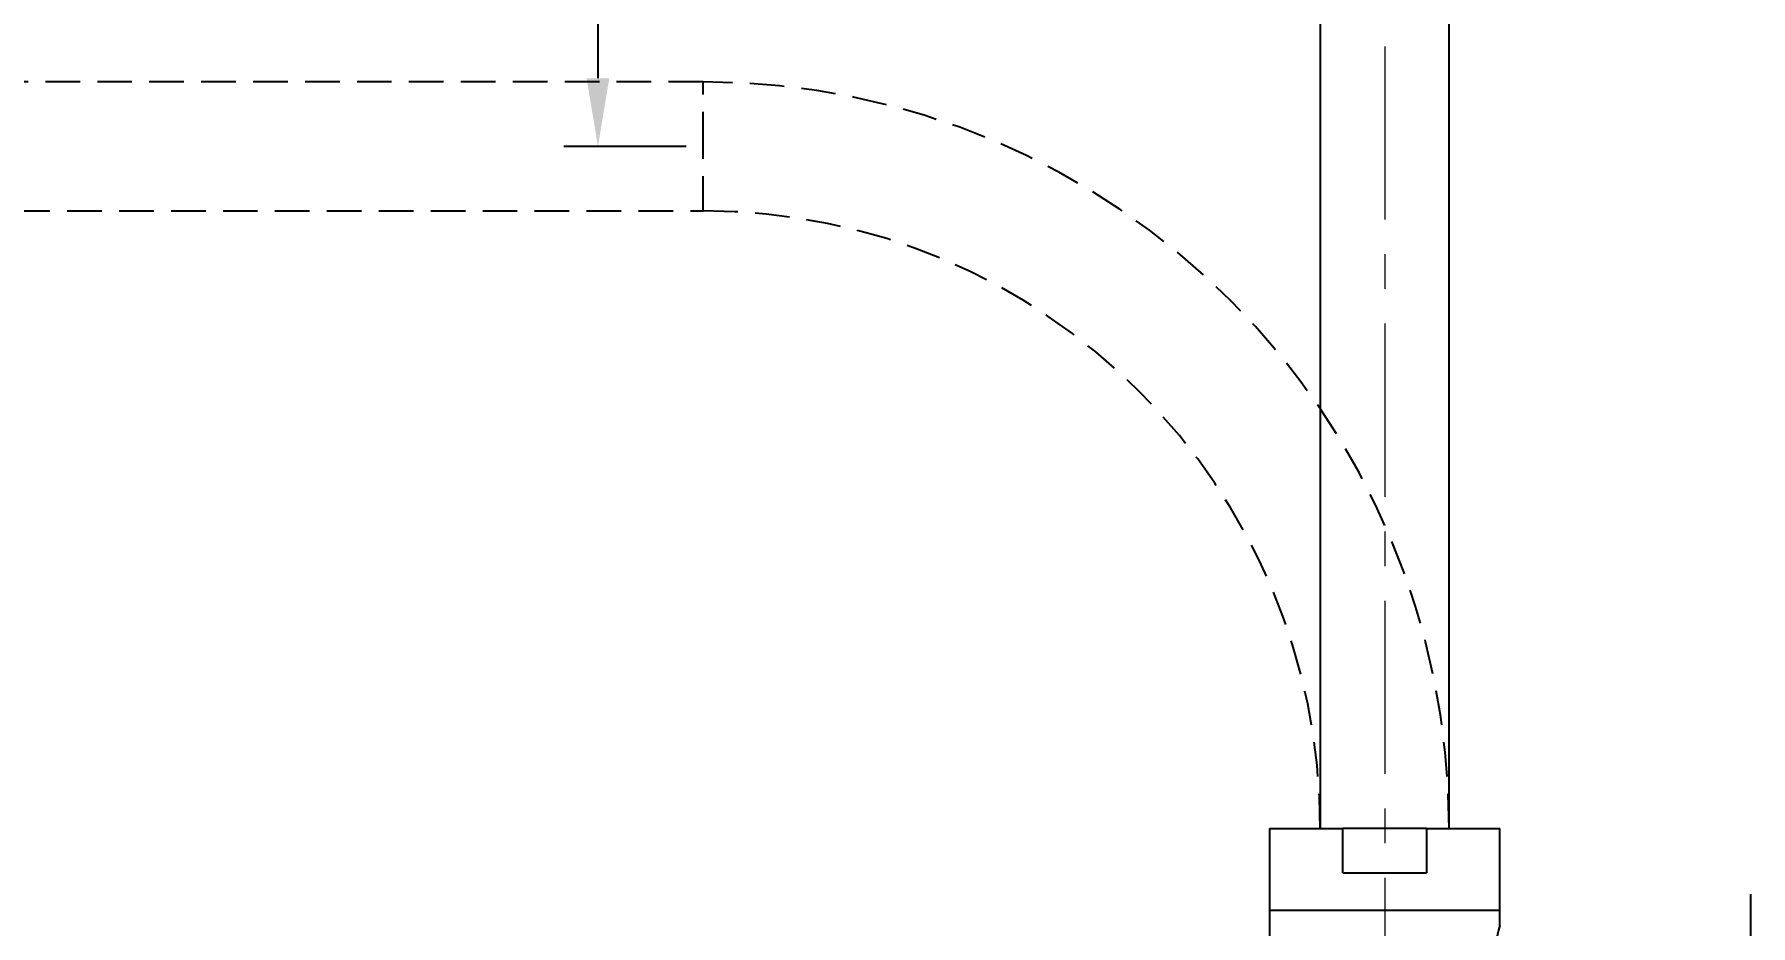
# Model space of a CAD drawing. Header units: millimetres. Extents: x 6110 to 6704, y -3675 to -2835.
# Drawn here: x 6528.3 to 6591.3, y -3178.2 to -3145.5 of the extents above; entities that cross this region are included whole.
import ezdxf

# ---------------------------------------------------------------- set-up
doc = ezdxf.new("R2010")
doc.units = ezdxf.units.MM
doc.header["$LTSCALE"] = 0.1
doc.linetypes.add('CENTERX2', pattern=[101.6, 63.5, -12.7, 12.7, -12.7])
doc.linetypes.add('HIDDENX2', pattern=[19.05, 12.7, -6.35])
doc.layers.get('0').update_dxf_attribs({"lineweight": 13})
doc.layers.add('CENTER', color=1, linetype='CENTERX2', lineweight=15)
doc.layers.add('DIM', color=3, linetype='Continuous', lineweight=9)
doc.layers.add('HIDDEN', color=8, linetype='HIDDENX2')
doc.styles.get("Standard").update_dxf_attribs({"font": 'arial.ttf'})
doc.dimstyles.new('ISO-25', dxfattribs={"dimtxt": 2.5, "dimasz": 2.5, "dimexe": 1.25, "dimexo": 0.625, "dimtad": 1, "dimlfac": 5, "dimtxsty": 'Standard', "dimcen": 2.5, "dimadec": 0, "dimazin": 0, "dimtfac": 1, "dimtmove": 0, "dimatfit": 3, "dimfxl": 0, "dimarcsym": 0})

# ---------------------------------------------------------------- blocks, each defined once
blk = doc.blocks.new('*D51')
at = {"layer": 'Defpoints', "color": 0}
for p in [(6552.842, -3094.471), (6548.98, -3149.596), (6552.842, -3149.596)]:
    blk.add_point(p, dxfattribs=at)
at = {"layer": 'DIM', "color": 0, "lineweight": -2}
for p, q in [((6552.217, -3094.471), (6547.73, -3094.471)), ((6548.98, -3096.971), (6548.98, -3147.096)), ((6552.217, -3149.596), (6547.73, -3149.596))]:
    blk.add_line(p, q, dxfattribs=at)
at = {"layer": 'DIM', "color": 0}
for points in [[(6548.563, -3096.971), (6549.397, -3096.971), (6548.98, -3094.471)], [(6548.563, -3147.096), (6549.397, -3147.096), (6548.98, -3149.596)]]:
    blk.add_solid(points, dxfattribs=at)
at = {"layer": 'DIM', "color": 0, "insert": (6546.123, -3122.033), "char_height": 2.5, "attachment_point": 5, "rotation": 90}
blk.add_mtext('{\\fGulim|b0|i0|c129|p50;\\H1.6x;가동범위\\fArial|b0|i0|c0|p34;250}', dxfattribs=at)

msp = doc.modelspace()

# ---------------------------------------------------------------- linework, layer by layer
at = {"linetype": 'Continuous', "lineweight": 25}
for p, q in [((6575.4793, -3119.4706), (6575.4793, -3174.5867)), ((6580.2043, -3174.5956), (6580.2043, -3119.4706)), ((6573.6168, -3174.5956), (6573.6168, -3177.5956)), ((6573.6168, -3174.5956), (6576.3099, -3174.5956)), ((6576.3099, -3176.2206), (6576.3099, -3174.5956)), ((6579.3737, -3174.5956), (6576.3099, -3174.5956)), ((6579.3737, -3174.5956), (6579.3737, -3176.2206)), ((6579.3737, -3174.5956), (6582.0668, -3174.5956)), ((6582.0668, -3177.5956), (6582.0668, -3174.5956)), ((6576.3099, -3176.2206), (6579.3737, -3176.2206)), ((6591.2668, -3179.4706), (6591.2668, -3177.0081)), ((6573.6168, -3177.5956), (6573.6168, -3181.3456)), ((6573.6168, -3177.5956), (6582.0668, -3177.5956)), ((6582.0668, -3178.1581), (6582.0668, -3177.5956))]:
    msp.add_line(p, q, dxfattribs=at)
msp.add_arc((6586.1809, -3179.4703), 4.3183, 162.308774, 197.449802, dxfattribs=at)
at = {"layer": 'CENTER'}
msp.add_line((6577.8418, -3084.9683), (6577.8418, -3361.0518), dxfattribs=at)
at = {"layer": 'HIDDEN'}
for p, q in [((6552.8418, -3147.2331), (6502.8418, -3147.2331)), ((6552.8418, -3149.5955), (6552.8418, -3147.2331)), ((6552.8418, -3151.9581), (6552.8418, -3149.5955)), ((6502.8418, -3151.9581), (6552.8418, -3151.9581))]:
    msp.add_line(p, q, dxfattribs=at)
for radius in [27.3625, 22.6375]:
    msp.add_arc((6552.8418, -3174.5956), radius, 0, 90, dxfattribs=at)

# ---------------------------------------------------------------- dimensions: what is measured, and where the dimension line sits
at = {"layer": 'DIM'}
dim = msp.add_linear_dim(base=(6548.9798, -3149.5955), p1=(6552.8418, -3094.4705), p2=(6552.8418, -3149.5955), angle=90, text='{\\fGulim|b0|i0|c129|p50;\\H1.6x;가동범위\\fArial|b0|i0|c0|p34;250}', dimstyle='ISO-25', dxfattribs=at)
dim.commit()
dim.dimension.update_dxf_attribs({"geometry": '*D51', "text_midpoint": (6546.1231, -3122.033)})

doc.saveas('drawing.dxf')
